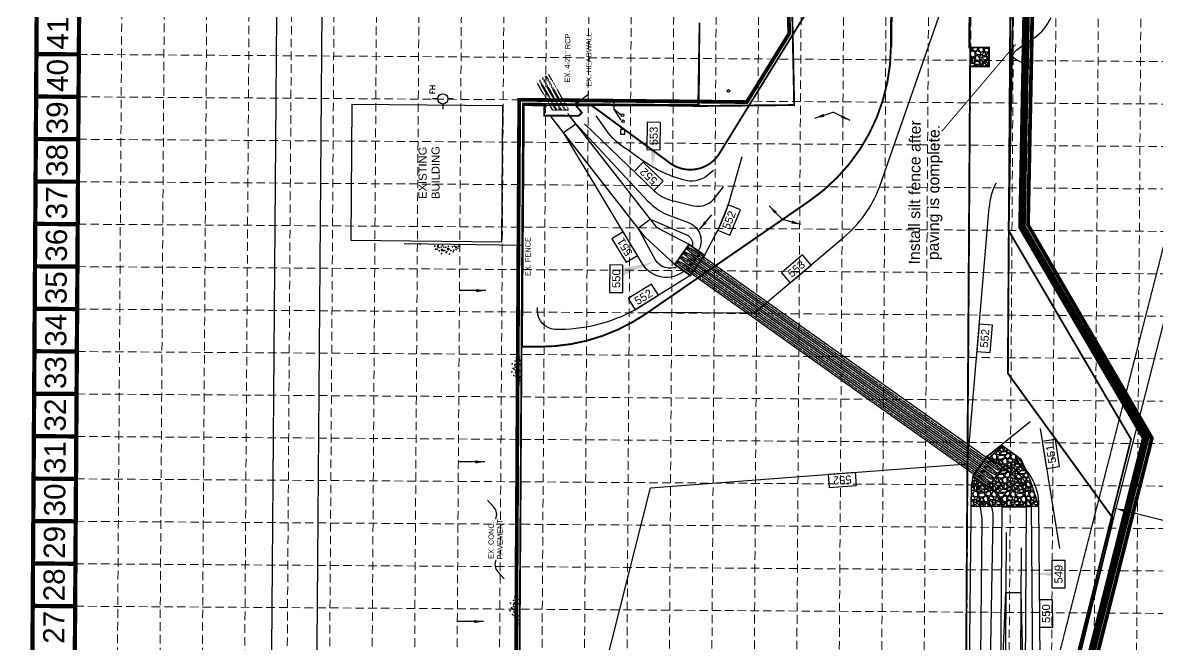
# Model space of a CAD drawing. Extents: x 4777 to 5688, y 3634 to 5082.
# Drawn here: x 4777 to 5378, y 4250 to 4580 of the extents above; entities that cross this region are included whole.
import ezdxf
from ezdxf.enums import TextEntityAlignment as Align

# ---------------------------------------------------------------- set-up
doc = ezdxf.new("R2010")
doc.units = 0
doc.header["$LTSCALE"] = 0.4
doc.header["$MEASUREMENT"] = 0
for name, pattern in [('CENTER', [2, 1.25, -0.25, 0.25, -0.25]), ('DASHED', [0.75, 0.5, -0.25]), ('HIDDEN', [0.375, 0.25, -0.125]), ('MEDDASH', [1, 0.75, -0.25])]:
    doc.linetypes.add(name, pattern=pattern)
doc.layers.get('0').update_dxf_attribs({"linetype": 'CONTINUOUS'})
doc.layers.get('DEFPOINTS').update_dxf_attribs({"linetype": 'CONTINUOUS'})
for name, color, linetype in [('BASE', 7, 'CONTINUOUS'), ('BLDGE', 6, 'CONTINUOUS'), ('BOLLARD', 2, 'CONTINUOUS'), ('BOUNDARY', 1, 'CONTINUOUS'), ('DATXT', 7, 'CONTINUOUS'), ('DITCH', 5, 'CONTINUOUS'), ('ECURB', 2, 'CONTINUOUS'), ('EFNC', 2, 'FENCE'), ('ESMT', 2, 'DASHED'), ('ESTRM', 7, 'HIDDEN'), ('FH', 7, 'CONTINUOUS'), ('FIRELANE', 2, 'MEDDASH'), ('FLOW', 7, 'CONTINUOUS'), ('FLUME', 7, 'CONTINUOUS'), ('GRID', 254, 'HIDDEN'), ('HDWL', 7, 'CONTINUOUS'), ('LIMITS OF DISTURBANCE', 1, 'HIDDEN'), ('PAVHX2', 8, 'CONTINUOUS'), ('PCONT', 3, 'CONTINUOUS'), ('PCURB', 6, 'CONTINUOUS'), ('PSTRM', 7, 'CONTINUOUS'), ('PSTRMCL', 5, 'CENTER'), ('RIPRAP', 2, 'CONTINUOUS'), ('SILT FENCE', 200, 'CONTINUOUS')]:
    doc.layers.add(name, color=color, linetype=linetype)
doc.styles.get("Standard").update_dxf_attribs({"font": 'ARIAL.TTF'})
doc.styles.add('TEXT100', font='simplex.shx', dxfattribs={"height": 3.52})
doc.styles.add('TEXT80', font='simplex.shx', dxfattribs={"height": 2.8})
doc.linetypes.add('FENCE', pattern='A,0.5,-0.2,["X",Standard,S=0.1,R=0,X=-0.1,Y=-0.05],-0.2', length=0.9)
doc.dimstyles.get("Standard").update_dxf_attribs({"dimtxt": 0.18, "dimasz": 0.18, "dimexe": 0.18, "dimexo": 0.0625, "dimgap": 0.09, "dimtad": 0, "dimtih": 1, "dimtoh": 1, "dimdec": 4, "dimzin": 0, "dimdsep": 46, "dimtxsty": 'Standard', "dimcen": 0.09, "dimadec": 0, "dimazin": 0, "dimtfac": 1, "dimtdec": 4, "dimtofl": 0, "dimtmove": 0, "dimatfit": 3, "dimfxl": 0, "dimtolj": 1, "dimtzin": 0, "dimarcsym": 0})

# ---------------------------------------------------------------- blocks, each defined once
blk = doc.blocks.new('FP')
at = {"linetype": 'Continuous'}
for p, q in [((-0.1094, 0), (-0.0547, 0)), ((0, 0.0547), (0, 0.1094)), ((0.0547, 0), (0.1094, 0))]:
    blk.add_line(p, q, dxfattribs=at)
blk.add_circle((0, 0), 0.0547, dxfattribs=at)

msp = doc.modelspace()

# ---------------------------------------------------------------- hatches: boundary and pattern name
at = {"layer": 'RIPRAP'}
h = msp.add_hatch(dxfattribs=at)
h.set_pattern_fill('AGGREGAT', color=1, scale=10, style=0)
h.set_pattern_definition([(89.619, (5309.696, 3748.167), (-9.93329, 10.06627), [1, -1.5, 0.5, -1.5, 0.5, -5]), (89.619, (5308.729, 3753.174), (-9.93329, 10.06627), [0.5, -9.5]), (89.619, (5308.21, 3750.177), (-9.93329, 10.06627), [0.5, -1, 0.5, -8]), (89.619, (5307.743, 3755.18), (-9.93329, 10.06627), [1, -9]), (89.619, (5307.249, 3756.184), (-9.93329, 10.06627), [0.5, -9.5]), (89.619, (5306.23, 3753.19), (-9.93329, 10.06627), [1, -9]), (89.619, (5305.696, 3748.194), (-9.93329, 10.06627), [0.5, -1, 0.5, -2.5, 1.5, -4]), (89.619, (5304.743, 3755.2), (-9.93329, 10.06627), [1, -9]), (89.619, (5304.203, 3749.204), (-9.93329, 10.06627), [1, -0.5, 0.5, -4, 0.5, -3.5]), (89.619, (5303.7, 3748.707), (-9.93329, 10.06627), [0.5, -9.5]), (89.619, (5303.223, 3752.21), (-9.93329, 10.06627), [0.5, -0.5, 0.5, -8.5]), (89.619, (5302.713, 3750.714), (-9.93329, 10.06627), [0.5, -9.5]), (89.619, (5302.256, 3757.217), (-9.93329, 10.06627), [0.5, -9.5]), (89.619, (5301.726, 3752.72), (-9.93329, 10.06627), [0.5, -4, 0.5, -5]), (89.619, (5301.226, 3752.724), (-9.93329, 10.06627), [1, -9]), (89.619, (5300.74, 3754.727), (-9.93329, 10.06627), [1, -9]), (89.619, (5300.2, 3748.73), (-9.93329, 10.06627), [0.5, -6, 1, -2.5]), (179.619, (5305.196, 3748.197), (-10.06627, -9.93329), [2, -2, 1, -5]), (179.619, (5305.2, 3748.697), (-10.06627, -9.93329), [0.5, -3.5, 1, -5]), (179.619, (5307.703, 3749.181), (-10.06627, -9.93329), [1.5, -8.5]), (179.619, (5307.706, 3749.681), (-10.06627, -9.93329), [1, -9]), (179.619, (5309.21, 3750.171), (-10.06627, -9.93329), [0.5, -6, 0.5, -0.5, 1, -1.5]), (179.619, (5309.216, 3751.171), (-10.06627, -9.93329), [0.5, -3.5, 0.5, -5.5]), (179.619, (5305.22, 3751.697), (-10.06627, -9.93329), [1, -1.5, 0.5, -0.5, 1, -5.5]), (179.619, (5307.223, 3752.184), (-10.06627, -9.93329), [1, -5.5, 0.5, -3]), (179.619, (5309.226, 3752.671), (-10.06627, -9.93329), [0.5, -0.5, 1, -8]), (179.619, (5302.733, 3753.714), (-10.06627, -9.93329), [0.5, -9.5]), (179.619, (5302.736, 3754.214), (-10.06627, -9.93329), [1, -1, 0.5, -0.5, 1, -6]), (179.619, (5307.239, 3754.684), (-10.06627, -9.93329), [0.5, -0.5, 0.5, -1, 0.5, -7]), (179.619, (5303.75, 3756.207), (-10.06627, -9.93329), [2, -8]), (179.619, (5304.753, 3756.7), (-10.06627, -9.93329), [2, -1.5, 1, -5.5]), (179.619, (5308.756, 3757.174), (-10.06627, -9.93329), [0.5, -1.5, 1, -7]), (179.619, (5307.759, 3757.68), (-10.06627, -9.93329), [1.5, -8.5]), (134.619, (5309.723, 3752.167), (-9.99978, 0.06649), [0.7071, -13.43504]), (134.619, (5309.2594, 3757.6704), (-9.99978, 0.06649), [0.7071, -12.020836, 0.7071, -0.7071]), (134.619, (5308.716, 3751.174), (-9.99978, 0.06649), [0.7071, -5.6568, 0.7071, -7.071136]), (134.619, (5308.733, 3753.674), (-9.99978, 0.06649), [0.7071, -11.313736, 0.7071, -1.4142]), (134.619, (5308.736, 3754.174), (-9.99978, 0.06649), [1.4142, -5.6568, 1.4142, -5.656936]), (134.619, (5307.7195, 3751.6806), (-9.99978, 0.06649), [0.707, -6.364, 0.707, -0.707, 0.707, -4.950136]), (134.619, (5307.253, 3756.684), (-9.99978, 0.06649), [0.7071, -0.7071, 0.7071, -12.020836]), (134.619, (5306.706, 3749.687), (-9.99978, 0.06649), [0.7071, -8.4852, 0.7071, -4.242736]), (134.619, (5305.7595, 3757.694), (-9.99978, 0.06649), [0.707, -0.707, 0.707, -2.8284, 0.707, -8.485736]), (134.619, (5304.2196, 3751.704), (-9.99978, 0.06649), [0.7071, -13.43504]), (134.619, (5303.703, 3749.207), (-9.99978, 0.06649), [1.41421, -12.72793]), (134.619, (5302.696, 3748.214), (-9.99978, 0.06649), [0.7071, -0.7071, 0.7071, -12.020836]), (134.619, (5301.233, 3753.724), (-9.99978, 0.06649), [0.7071, -13.43504]), (134.619, (5300.253, 3756.73), (-9.99978, 0.06649), [0.7071, -13.43504]), (224.619, (5308.726, 3752.674), (-9.99978, 0.06649), [0.7071, -13.43504]), (224.619, (5308.7295, 3753.174), (-9.99978, 0.06649), [0.7071, -13.43504]), (224.619, (5308.2095, 3750.177), (-9.99978, 0.06649), [0.7071, -2.8284, 1.4142, -9.192436]), (224.619, (5308.196, 3748.177), (-9.99978, 0.06649), [0.7071, -13.43504]), (224.619, (5306.7395, 3754.687), (-9.99978, 0.06649), [0.7071, -5.656854, 0.7071, -7.07108]), (224.619, (5306.743, 3755.187), (-9.99978, 0.06649), [0.707, -4.243, 0.707, -4.242, 0.707, -3.536136]), (224.619, (5306.203, 3749.1906), (-9.99978, 0.06649), [0.7071, -13.43504]), (224.619, (5305.756, 3757.194), (-9.99978, 0.06649), [1.414, -3.5355, 0.707, -0.707, 0.707, -7.071636]), (224.619, (5304.213, 3750.704), (-9.99978, 0.06649), [0.7071, -13.43504]), (224.619, (5304.2395, 3754.704), (-9.99978, 0.06649), [1.41421, -12.72793]), (224.619, (5304.243, 3755.204), (-9.99978, 0.06649), [0.7071, -13.43504]), (224.619, (5303.223, 3752.2105), (-9.99978, 0.06649), [0.7071, -13.43504]), (224.619, (5301.703, 3749.2205), (-9.99978, 0.06649), [0.7071, -13.43504]), (224.619, (5301.756, 3757.22), (-9.99978, 0.06649), [0.7071, -13.43504]), (116.1841, (5309.703, 3749.1673), (0.066492, 9.99978), [1.118, -21.24268]), (116.1841, (5308.696, 3748.174), (0.066492, 9.99978), [1.118, -21.24268]), (116.1841, (5308.1962, 3748.1773), (0.066492, 9.99978), [1.118, -21.24268]), (116.1841, (5308.213, 3750.6773), (0.066492, 9.99978), [1.118, -21.24268]), (116.1841, (5306.2096, 3750.1906), (0.066492, 9.99978), [1.118, -21.24268]), (116.1841, (5305.7096, 3750.194), (0.066492, 9.99978), [1.118, -21.24268]), (116.1841, (5303.723, 3752.207), (0.066492, 9.99978), [1.118, -21.24268]), (116.1841, (5303.2263, 3752.7105), (0.066492, 9.99978), [1.118, -21.24268]), (116.1841, (5302.1997, 3748.717), (0.066492, 9.99978), [1.118, -21.24268]), (116.1841, (5302.2196, 3751.717), (0.066492, 9.99978), [1.118, -21.24268]), (153.054, (5309.7527, 3756.667), (-9.99978, 0.066492), [1.118, -21.24268]), (153.054, (5308.236, 3754.177), (-9.99978, 0.066492), [1.118, -21.24268]), (153.054, (5307.226, 3752.684), (-9.99978, 0.066492), [1.118, -21.24268]), (153.054, (5305.736, 3754.194), (-9.99978, 0.066492), [1.118, -21.24268]), (153.054, (5305.7395, 3754.694), (-9.99978, 0.066492), [1.118, -21.24268]), (153.054, (5304.2163, 3751.204), (-9.99978, 0.066492), [1.118, -21.24268]), (153.054, (5303.7096, 3750.207), (-9.99978, 0.066492), [1.118, -21.24268]), (153.054, (5301.7363, 3754.2204), (-9.99978, 0.066492), [1.118, -21.24268]), (153.054, (5300.7097, 3750.227), (-9.99978, 0.066492), [1.118, -21.24268]), (206.1841, (5303.6997, 3748.707), (-9.99978, 0.066492), [1.118, -21.24268]), (206.1841, (5303.7396, 3754.707), (-9.99978, 0.066492), [1.118, -21.24268]), (206.1841, (5303.1963, 3748.2106), (-9.99978, 0.066492), [1.118, -21.24268]), (206.1841, (5301.7496, 3756.2204), (-9.99978, 0.066492), [1.118, -21.24268]), (206.1841, (5301.2064, 3749.724), (-9.99978, 0.066492), [1.118, -21.24268]), (206.1841, (5300.7197, 3751.727), (-9.99978, 0.066492), [1.118, -21.24268]), (243.054, (5309.723, 3752.1672), (-0.066492, -9.99978), [1.118, -21.24268]), (243.054, (5308.7095, 3750.174), (-0.066492, -9.99978), [1.118, -21.24268]), (243.054, (5308.256, 3757.177), (-0.066492, -9.99978), [1.118, -21.24268]), (243.054, (5307.2494, 3756.184), (-0.066492, -9.99978), [1.118, -21.24268]), (243.054, (5306.223, 3752.1905), (-0.066492, -9.99978), [1.118, -21.24268]), (243.054, (5305.7063, 3749.694), (-0.066492, -9.99978), [1.118, -21.24268]), (243.054, (5305.726, 3752.694), (-0.066492, -9.99978), [1.118, -21.24268]), (243.054, (5304.7163, 3751.2005), (-0.066492, -9.99978), [1.118, -21.24268]), (243.054, (5302.2163, 3751.217), (-0.066492, -9.99978), [1.118, -21.24268]), (243.054, (5300.1964, 3748.2305), (-0.066492, -9.99978), [1.118, -21.24268]), (243.054, (5300.2363, 3754.2304), (-0.066492, -9.99978), [1.118, -21.24268]), (243.054, (5300.243, 3755.2303), (-0.066492, -9.99978), [1.118, -21.24268])])
h.paths.add_polyline_path([(5288.5, 4556.77), (5288.56, 4566.77), (5278.56, 4566.84), (5278.5, 4556.84)])
h = msp.add_hatch(dxfattribs=at)
h.set_pattern_fill('AGGREGAT', color=1, scale=10, style=0)
h.set_pattern_definition([(89.619, (5320.152, 4042.308), (-9.9333, 10.06627), [1, -1.5, 0.5, -1.5, 0.5, -5]), (89.619, (5319.186, 4047.315), (-9.9333, 10.06627), [0.5, -9.5]), (89.619, (5318.666, 4044.318), (-9.9333, 10.06627), [0.5, -1, 0.5, -8]), (89.619, (5318.199, 4049.321), (-9.9333, 10.06627), [1, -9]), (89.619, (5317.705, 4050.325), (-9.9333, 10.06627), [0.5, -9.5]), (89.619, (5316.686, 4047.331), (-9.9333, 10.06627), [1, -9]), (89.619, (5316.152, 4042.335), (-9.9333, 10.06627), [0.5, -1, 0.5, -2.5, 1.5, -4]), (89.619, (5315.199, 4049.341), (-9.9333, 10.06627), [1, -9]), (89.619, (5314.659, 4043.345), (-9.9333, 10.06627), [1, -0.5, 0.5, -4, 0.5, -3.5]), (89.619, (5314.156, 4042.848), (-9.9333, 10.06627), [0.5, -9.5]), (89.619, (5313.679, 4046.351), (-9.9333, 10.06627), [0.5, -0.5, 0.5, -8.5]), (89.619, (5313.169, 4044.855), (-9.9333, 10.06627), [0.5, -9.5]), (89.619, (5312.712, 4051.358), (-9.9333, 10.06627), [0.5, -9.5]), (89.619, (5312.182, 4046.861), (-9.9333, 10.06627), [0.5, -4, 0.5, -5]), (89.619, (5311.682, 4046.864), (-9.9333, 10.06627), [1, -9]), (89.619, (5311.196, 4048.868), (-9.9333, 10.06627), [1, -9]), (89.619, (5310.656, 4042.871), (-9.9333, 10.06627), [0.5, -6, 1, -2.5]), (179.619, (5315.652, 4042.338), (-10.06627, -9.9333), [2, -2, 1, -5]), (179.619, (5315.656, 4042.838), (-10.06627, -9.9333), [0.5, -3.5, 1, -5]), (179.619, (5318.159, 4043.321), (-10.06627, -9.9333), [1.5, -8.5]), (179.619, (5318.162, 4043.821), (-10.06627, -9.9333), [1, -9]), (179.619, (5319.666, 4044.311), (-10.06627, -9.9333), [0.5, -6, 0.5, -0.5, 1, -1.5]), (179.619, (5319.672, 4045.311), (-10.06627, -9.9333), [0.5, -3.5, 0.5, -5.5]), (179.619, (5315.676, 4045.838), (-10.06627, -9.9333), [1, -1.5, 0.5, -0.5, 1, -5.5]), (179.619, (5317.679, 4046.325), (-10.06627, -9.9333), [1, -5.5, 0.5, -3]), (179.619, (5319.682, 4046.811), (-10.06627, -9.9333), [0.5, -0.5, 1, -8]), (179.619, (5313.189, 4047.854), (-10.06627, -9.9333), [0.5, -9.5]), (179.619, (5313.192, 4048.354), (-10.06627, -9.9333), [1, -1, 0.5, -0.5, 1, -6]), (179.619, (5317.696, 4048.825), (-10.06627, -9.9333), [0.5, -0.5, 0.5, -1, 0.5, -7]), (179.619, (5314.206, 4050.348), (-10.06627, -9.9333), [2, -8]), (179.619, (5315.209, 4050.841), (-10.06627, -9.9333), [2, -1.5, 1, -5.5]), (179.619, (5319.212, 4051.315), (-10.06627, -9.9333), [0.5, -1.5, 1, -7]), (179.619, (5318.215, 4051.821), (-10.06627, -9.9333), [1.5, -8.5]), (134.619, (5320.179, 4046.308), (-9.99978, 0.0665), [0.7071, -13.43504]), (134.619, (5319.7154, 4051.811), (-9.99978, 0.0665), [0.7071, -12.02084, 0.7071, -0.7071]), (134.619, (5319.172, 4045.315), (-9.99978, 0.0665), [0.7071, -5.6568, 0.7071, -7.07114]), (134.619, (5319.189, 4047.8146), (-9.99978, 0.0665), [0.7071, -11.31374, 0.7071, -1.4142]), (134.619, (5319.192, 4048.3146), (-9.99978, 0.0665), [1.4142, -5.6568, 1.4142, -5.65694]), (134.619, (5318.1756, 4045.821), (-9.99978, 0.0665), [0.707, -6.364, 0.707, -0.707, 0.707, -4.95014]), (134.619, (5317.709, 4050.8245), (-9.99978, 0.0665), [0.7071, -0.7071, 0.7071, -12.02084]), (134.619, (5317.162, 4043.828), (-9.99978, 0.0665), [0.7071, -8.4852, 0.7071, -4.24274]), (134.619, (5316.2155, 4051.8345), (-9.99978, 0.0665), [0.707, -0.707, 0.707, -2.8284, 0.707, -8.48574]), (134.619, (5314.6756, 4045.8446), (-9.99978, 0.0665), [0.7071, -13.43504]), (134.619, (5314.159, 4043.348), (-9.99978, 0.0665), [1.4142, -12.72793]), (134.619, (5313.1524, 4042.3546), (-9.99978, 0.0665), [0.7071, -0.7071, 0.7071, -12.02084]), (134.619, (5311.689, 4047.8645), (-9.99978, 0.0665), [0.7071, -13.43504]), (134.619, (5310.709, 4050.871), (-9.99978, 0.0665), [0.7071, -13.43504]), (224.619, (5319.182, 4046.8146), (-9.99978, 0.0665), [0.7071, -13.43504]), (224.619, (5319.1855, 4047.3146), (-9.99978, 0.0665), [0.7071, -13.43504]), (224.619, (5318.6656, 4044.318), (-9.99978, 0.0665), [0.7071, -2.8284, 1.4142, -9.19244]), (224.619, (5318.652, 4042.318), (-9.99978, 0.0665), [0.7071, -13.43504]), (224.619, (5317.1955, 4048.828), (-9.99978, 0.0665), [0.7071, -5.65685, 0.7071, -7.07108]), (224.619, (5317.199, 4049.328), (-9.99978, 0.0665), [0.707, -4.243, 0.707, -4.242, 0.707, -3.53614]), (224.619, (5316.659, 4043.331), (-9.99978, 0.0665), [0.7071, -13.43504]), (224.619, (5316.212, 4051.3345), (-9.99978, 0.0665), [1.414, -3.5355, 0.707, -0.707, 0.707, -7.07164]), (224.619, (5314.669, 4044.8446), (-9.99978, 0.0665), [0.7071, -13.43504]), (224.619, (5314.6956, 4048.8445), (-9.99978, 0.0665), [1.4142, -12.72793]), (224.619, (5314.699, 4049.3445), (-9.99978, 0.0665), [0.7071, -13.43504]), (224.619, (5313.679, 4046.351), (-9.99978, 0.0665), [0.7071, -13.43504]), (224.619, (5312.159, 4043.361), (-9.99978, 0.0665), [0.7071, -13.43504]), (224.619, (5312.212, 4051.361), (-9.99978, 0.0665), [0.7071, -13.43504]), (116.184, (5320.159, 4043.308), (0.06649, 9.99978), [1.118, -21.24268]), (116.184, (5319.1523, 4042.3147), (0.06649, 9.99978), [1.118, -21.24268]), (116.184, (5318.6523, 4042.318), (0.06649, 9.99978), [1.118, -21.24268]), (116.184, (5318.669, 4044.818), (0.06649, 9.99978), [1.118, -21.24268]), (116.184, (5316.6656, 4044.3313), (0.06649, 9.99978), [1.118, -21.24268]), (116.184, (5316.1656, 4044.3346), (0.06649, 9.99978), [1.118, -21.24268]), (116.184, (5314.179, 4046.348), (0.06649, 9.99978), [1.118, -21.24268]), (116.184, (5313.6823, 4046.851), (0.06649, 9.99978), [1.118, -21.24268]), (116.184, (5312.6557, 4042.858), (0.06649, 9.99978), [1.118, -21.24268]), (116.184, (5312.6757, 4045.858), (0.06649, 9.99978), [1.118, -21.24268]), (153.054, (5320.2088, 4050.808), (-9.99978, 0.06649), [1.118, -21.24268]), (153.054, (5318.692, 4048.318), (-9.99978, 0.06649), [1.118, -21.24268]), (153.054, (5317.682, 4046.8246), (-9.99978, 0.06649), [1.118, -21.24268]), (153.054, (5316.192, 4048.3345), (-9.99978, 0.06649), [1.118, -21.24268]), (153.054, (5316.1955, 4048.8345), (-9.99978, 0.06649), [1.118, -21.24268]), (153.054, (5314.6723, 4045.3446), (-9.99978, 0.06649), [1.118, -21.24268]), (153.054, (5314.1657, 4044.348), (-9.99978, 0.06649), [1.118, -21.24268]), (153.054, (5312.1923, 4048.361), (-9.99978, 0.06649), [1.118, -21.24268]), (153.054, (5311.1657, 4044.368), (-9.99978, 0.06649), [1.118, -21.24268]), (206.184, (5314.1557, 4042.848), (-9.99978, 0.06649), [1.118, -21.24268]), (206.184, (5314.1956, 4048.848), (-9.99978, 0.06649), [1.118, -21.24268]), (206.184, (5313.6524, 4042.3513), (-9.99978, 0.06649), [1.118, -21.24268]), (206.184, (5312.2056, 4050.361), (-9.99978, 0.06649), [1.118, -21.24268]), (206.184, (5311.6624, 4043.8646), (-9.99978, 0.06649), [1.118, -21.24268]), (206.184, (5311.1757, 4045.868), (-9.99978, 0.06649), [1.118, -21.24268]), (243.054, (5320.179, 4046.308), (-0.06649, -9.99978), [1.118, -21.24268]), (243.054, (5319.1656, 4044.3147), (-0.06649, -9.99978), [1.118, -21.24268]), (243.054, (5318.712, 4051.318), (-0.06649, -9.99978), [1.118, -21.24268]), (243.054, (5317.7055, 4050.3245), (-0.06649, -9.99978), [1.118, -21.24268]), (243.054, (5316.679, 4046.3313), (-0.06649, -9.99978), [1.118, -21.24268]), (243.054, (5316.1623, 4043.8346), (-0.06649, -9.99978), [1.118, -21.24268]), (243.054, (5316.1822, 4046.8346), (-0.06649, -9.99978), [1.118, -21.24268]), (243.054, (5315.1723, 4045.3413), (-0.06649, -9.99978), [1.118, -21.24268]), (243.054, (5312.6724, 4045.358), (-0.06649, -9.99978), [1.118, -21.24268]), (243.054, (5310.6524, 4042.3712), (-0.06649, -9.99978), [1.118, -21.24268]), (243.054, (5310.6923, 4048.371), (-0.06649, -9.99978), [1.118, -21.24268]), (243.054, (5310.699, 4049.371), (-0.06649, -9.99978), [1.118, -21.24268])])
edge = h.paths.add_edge_path()
edge.add_line((5279.16, 4323.57), (5279.28, 4334.16))
edge.add_line((5279.28, 4334.16), (5280.05, 4339.63))
edge.add_line((5280.05, 4339.63), (5288.21, 4333.84))
edge.add_line((5288.21, 4333.84), (5295.73, 4344.43))
edge.add_line((5295.73, 4344.43), (5287.58, 4350.22))
edge.add_line((5287.58, 4350.22), (5295.06, 4356.26))
edge.add_line((5295.06, 4356.26), (5305.4, 4348.79))
edge.add_arc((5163.73, 4281.81), 156.7, 15.36821, 25.30507, ccw=False)
edge.add_line((5314.83, 4323.33), (5279.16, 4323.57))

# ---------------------------------------------------------------- linework, layer by layer
at = {"color": 0, "linetype": 'ByBlock'}
msp.add_line((5355.37, 4321.16), (5355.75, 4322.65), dxfattribs=at)
msp.add_solid([(5360.35, 4320.43), (5360.76, 4322.04), (5355.71, 4322.47)], dxfattribs=at)
at = {"layer": 'BASE', "const_width": 2.25}
for points in [[(5677.65, 3634.86), (5687.23, 5074.82), (4787.25, 5080.81), (4777.67, 3640.84)], [(5655.31, 3657.46), (5664.62, 5052.54), (4809.59, 5058.19), (4800.29, 3663.42)]]:
    msp.add_lwpolyline(points, close=True, dxfattribs=at)
for points in [[(4806.31, 4563.17), (4783.81, 4563.32)], [(4806.16, 4540.67), (4783.66, 4540.82)], [(4806.01, 4518.17), (4783.51, 4518.32)], [(4805.86, 4495.67), (4783.36, 4495.82)], [(4805.71, 4473.17), (4783.21, 4473.32)], [(4805.56, 4450.67), (4783.06, 4450.82)], [(4805.41, 4428.17), (4782.91, 4428.32)], [(4805.26, 4405.67), (4782.76, 4405.82)], [(4805.11, 4383.17), (4782.61, 4383.32)], [(4804.96, 4360.67), (4782.46, 4360.82)], [(4804.81, 4338.18), (4782.31, 4338.32)], [(4804.66, 4315.68), (4782.16, 4315.83)], [(4804.51, 4293.18), (4782.01, 4293.33)], [(4804.36, 4270.68), (4781.86, 4270.83)]]:
    msp.add_lwpolyline(points, dxfattribs=at)
at = {"layer": 'BLDGE', "color": 252}
for p, q in [((4950.99, 4536.62), (4950.34, 4464.62)), ((5030.99, 4535.89), (4950.99, 4536.62)), ((5030.33, 4463.89), (5030.99, 4535.89)), ((4950.34, 4464.62), (5030.33, 4463.89))]:
    msp.add_line(p, q, dxfattribs=at)
at = {"layer": 'BLDGE', "color": 252, "linetype": 'Continuous', "elevation": 558.44}
msp.add_lwpolyline([(5095.57, 4523.28), (5093.31, 4523.35), (5093.23, 4520.92), (5095.49, 4520.85)], close=True, dxfattribs=at)
at = {"layer": 'BOLLARD', "color": 7}
msp.add_line((5089.99, 4534.09, 558.44), (5093.36, 4531.46), dxfattribs=at)
at = {"layer": 'BOLLARD', "color": 7, "elevation": 558.44}
msp.add_lwpolyline([(5093.6, 4528.22), (5089.99, 4534.09), (5090.01, 4537.87)], dxfattribs=at)
at = {"layer": 'BOLLARD', "color": 7}
for centre in [(5150.5, 4543.77, 558.44), (5094.37, 4530.91, 553.43), (5094.61, 4527.71, 553.36)]:
    msp.add_circle(centre, 0.703, dxfattribs=at)
at = {"layer": 'BOUNDARY', "color": 7}
msp.add_line((5445.5, 4673.63), (5262.28, 3957.08), dxfattribs=at)
at = {"layer": 'DATXT', "const_width": 1}
msp.add_lwpolyline([(5037.94, 3953.91), (5041.67, 4537.12), (5134.9, 4535.82), (5185.31, 4536.31), (5179.72, 4801.5), (5163.48, 4827.99), (5165.01, 4910.24), (5140.5, 4929.53), (4950.63, 4931.26), (4923.64, 4997.44), (5225, 5000.98, -0.379231), (5307.21, 4902.45), (5298.91, 4469.81), (5363.78, 4359.15), (5311.45, 4149.38), (5314.98, 4011.52), (5248.41, 3755.73), (5210, 3771.53), (5260.53, 3953.07)], format="xyb", close=True, dxfattribs=at)
at = {"layer": 'DEFPOINTS', "color": 0, "linetype": 'ByBlock'}
for p in [(5355.71, 4322.47), (5355.36, 4321.1)]:
    msp.add_point(p, dxfattribs=at)
at = {"layer": 'DITCH'}
for p, q in [((5106.38, 4466.24), (5057.08, 4529.43)), ((5112.68, 4471.16), (5065.33, 4531.86))]:
    msp.add_line(p, q, dxfattribs=at)
for points in [[(5252.44, 3983.16), (5296.84, 4156.81), (5297.85, 4309.71)], [(5260.19, 3981.18), (5304.83, 4155.78), (5305.8, 4301.54)]]:
    msp.add_lwpolyline(points, dxfattribs=at)
at = {"layer": 'ECURB', "color": 7}
for p, q in [((5134.9, 4535.82, 558.44), (5135.39, 4579.87, 558.44)), ((5038.6, 4091.76, 558.44), (5042.09, 4536.31, 558.44)), ((5042.09, 4536.31, 558.44), (5134.9, 4535.82, 558.44)), ((5052.83, 4530.7), (5052.87, 4536.07)), ((5072.83, 4532.25), (5069.97, 4535.76)), ((5071.01, 4530.58), (5052.83, 4530.7)), ((5071.01, 4530.58), (5072.83, 4532.25)), ((4996.86, 4461.81, 558.44), (4996.1, 4461.7, 558.44)), ((4996.1, 4461.7, 558.44), (4996.59, 4460.84, 558.44)), ((4996.59, 4460.84, 558.44), (4996.86, 4461.81, 558.44)), ((5006.04, 4461.53, 558.44), (5005.78, 4460.69, 558.44)), ((5005.78, 4460.69, 558.44), (5006.53, 4461.05, 558.44)), ((5006.53, 4461.05, 558.44), (5006.04, 4461.53, 558.44)), ((4998.29, 4459.85, 558.44), (4999.01, 4459.93, 558.44)), ((4998.87, 4459.09, 558.44), (4998.29, 4459.85, 558.44)), ((4999.01, 4459.93, 558.44), (4998.87, 4459.09, 558.44)), ((5001.62, 4460.51, 558.44), (5002.58, 4460.24, 558.44)), ((5001.97, 4459.16, 558.44), (5001.62, 4460.51, 558.44)), ((5002.58, 4460.24, 558.44), (5001.97, 4459.16, 558.44)), ((5039.97, 4401.56, 558.44), (5039.12, 4401.07, 558.44)), ((5039.12, 4401.07, 558.44), (5040.09, 4400.81, 558.44)), ((5040.09, 4400.81, 558.44), (5039.97, 4401.56, 558.44)), ((5037.38, 4398.77, 558.44), (5038.14, 4399.36, 558.44)), ((5038.23, 4398.64, 558.44), (5037.38, 4398.77, 558.44)), ((5037.49, 4395.67, 558.44), (5038.83, 4396.04, 558.44)), ((5038.58, 4395.07, 558.44), (5037.49, 4395.67, 558.44)), ((5038.14, 4399.36, 558.44), (5038.23, 4398.64, 558.44)), ((5038.83, 4396.04, 558.44), (5038.58, 4395.07, 558.44)), ((5039.06, 4391.88, 558.44), (5039.43, 4391.13, 558.44)), ((5039.9, 4391.63, 558.44), (5039.06, 4391.88, 558.44)), ((5039.43, 4391.13, 558.44), (5039.9, 4391.63, 558.44)), ((5022.87, 4326.93), (5026.2, 4323.2)), ((5031.57, 4285.2), (5028.24, 4288.93)), ((5039.12, 4274.78, 558.44), (5038.28, 4274.28, 558.44)), ((5038.28, 4274.28, 558.44), (5039.24, 4274.02, 558.44)), ((5039.24, 4274.02, 558.44), (5039.12, 4274.78, 558.44)), ((5036.54, 4271.98, 558.44), (5037.3, 4272.57, 558.44)), ((5037.38, 4271.85, 558.44), (5036.54, 4271.98, 558.44)), ((5036.65, 4268.89, 558.44), (5037.99, 4269.25, 558.44)), ((5037.74, 4268.28, 558.44), (5036.65, 4268.89, 558.44)), ((5037.3, 4272.57, 558.44), (5037.38, 4271.85, 558.44)), ((5037.99, 4269.25, 558.44), (5037.74, 4268.28, 558.44)), ((5038.21, 4265.09, 558.44), (5038.58, 4264.34, 558.44)), ((5039.06, 4264.84, 558.44), (5038.21, 4265.09, 558.44)), ((5038.58, 4264.34, 558.44), (5039.06, 4264.84, 558.44))]:
    msp.add_line(p, q, dxfattribs=at)
at = {"layer": 'ECURB', "color": 7, "linetype": 'ByBlock'}
msp.add_line((5452.33, 4297.77), (5360.55, 4321.23), dxfattribs=at)
at = {"layer": 'ECURB', "color": 5}
msp.add_lwpolyline([(5071.52, 4538.52), (5076.41, 4542.1), (5076.41, 4543.88)], dxfattribs=at)
at = {"layer": 'ECURB', "color": 7}
for centre, start, end in [((5021.83, 4319.3), 335.15924, 41.76776), ((5032.61, 4292.84), 155.15924, 221.76776)]:
    msp.add_arc(centre, 5.86, start, end, dxfattribs=at)
for p in [(4994.88, 4461.5, 558.44), (4996.96, 4460.84, 558.44), (4998.19, 4460.94, 558.44), (4998.92, 4461.9, 558.44), (4999.66, 4461.04, 558.44), (5000.75, 4460.9, 558.44), (5002.22, 4461.38, 558.44), (5004.31, 4461.09, 558.44), (5005.32, 4461.54, 558.44), (5007.38, 4461.51, 558.44), (4995.23, 4459.9, 558.44), (4996.08, 4459.98, 558.44), (4997.15, 4459.12, 558.44), (4998.5, 4457.62, 558.44), (4999.25, 4459.08, 558.44), (5000.25, 4459.19, 558.44), (5000.95, 4458.08, 558.44), (5001.33, 4458.55, 558.44), (5002.66, 4457.3, 558.44), (5003.31, 4459.26, 558.44), (5004.65, 4458.49, 558.44), (5005.04, 4459.48, 558.44), (5006.13, 4459.72, 558.44), (5007.12, 4460.42, 558.44), (5037.4, 4400.49, 558.44), (5038.16, 4402.42, 558.44), (5038.25, 4401.57, 558.44), (5039.12, 4400.69, 558.44), (5039.75, 4402.78, 558.44), (5035.64, 4394.97, 558.44), (5035.92, 4399.12, 558.44), (5036.4, 4396.68, 558.44), (5036.87, 4396.3, 558.44), (5037.38, 4398.39, 558.44), (5037.5, 4397.39, 558.44), (5039.22, 4396.91, 558.44), (5039.23, 4399.47, 558.44), (5039.35, 4398, 558.44), (5039.71, 4395.44, 558.44), (5040.2, 4398.75, 558.44), (5036.85, 4392.99, 558.44), (5037.6, 4394.33, 558.44), (5037.84, 4392.61, 558.44), (5038.09, 4391.51, 558.44), (5038.8, 4390.54, 558.44), (5039.44, 4393.35, 558.44), (5039.89, 4390.28, 558.44), (5039.9, 4392.34, 558.44), (5037.32, 4275.63, 558.44), (5037.4, 4274.79, 558.44), (5038.91, 4276, 558.44), (5035.07, 4272.33, 558.44), (5035.56, 4269.89, 558.44), (5036.02, 4269.51, 558.44), (5036.54, 4271.61, 558.44), (5036.55, 4273.7, 558.44), (5036.66, 4270.6, 558.44), (5038.27, 4273.91, 558.44), (5038.37, 4270.12, 558.44), (5038.39, 4272.69, 558.44), (5038.5, 4271.22, 558.44), (5038.86, 4268.65, 558.44), (5039.35, 4271.96, 558.44), (5034.8, 4268.18, 558.44), (5036, 4266.2, 558.44), (5036.76, 4267.54, 558.44), (5037, 4265.82, 558.44), (5037.24, 4264.73, 558.44), (5037.96, 4263.75, 558.44), (5038.6, 4266.56, 558.44), (5039.05, 4263.49, 558.44), (5039.06, 4265.56, 558.44)]:
    msp.add_point(p, dxfattribs=at)
msp.add_solid([(5072.02, 4537.85), (5067.49, 4535.56), (5071.03, 4539.19)], dxfattribs=at)
at = {"layer": 'EFNC', "color": 252}
for p, q in [((5134.9, 4579.73), (5134.27, 4536.36)), ((5041.08, 4408.25, 558.44), (5042.09, 4536.31, 558.44)), ((5134.27, 4536.36), (5041.67, 4537.12)), ((4978.61, 4462.92), (5041.5, 4462.03))]:
    msp.add_line(p, q, dxfattribs=at)
at = {"layer": 'ESMT', "color": 252}
msp.add_line((5445.77, 4715.08), (5252.59, 3959.55), dxfattribs=at)
at = {"layer": 'ESTRM', "color": 5}
for p, q in [((5061.94, 4533.62, 558.44), (5052.2, 4550.75, 558.44)), ((5063.67, 4533.6, 558.44), (5053.5, 4551.49, 558.44)), ((5064.25, 4533.6, 558.44), (5053.94, 4551.74, 558.44)), ((5065.98, 4533.59, 558.44), (5055.24, 4552.48, 558.44)), ((5057.32, 4533.65, 558.44), (5048.72, 4548.77, 558.44)), ((5059.05, 4533.64, 558.44), (5050.03, 4549.51, 558.44)), ((5059.63, 4533.63, 558.44), (5050.46, 4549.76, 558.44)), ((5061.36, 4533.62, 558.44), (5051.76, 4550.5, 558.44)), ((5065.98, 4533.59), (5057.32, 4533.65))]:
    msp.add_line(p, q, dxfattribs=at)
at = {"layer": 'FIRELANE', "color": 7}
for p, q in [((4907.89, 4164.13), (4912.63, 4767.32)), ((4931.46, 4109.98), (4936.63, 4767.3))]:
    msp.add_line(p, q, dxfattribs=at)
at = {"layer": 'FLUME'}
for p, q in [((5106.38, 4466.24), (5056.11, 4530.68)), ((5112.68, 4471.16), (5066.31, 4530.61)), ((5129.6, 4462.42), (5112.68, 4471.16)), ((5122.07, 4451.82), (5106.38, 4466.24)), ((5294, 4106.61), (5295.45, 4323.46)), ((5307, 4106.52), (5308.45, 4323.38))]:
    msp.add_line(p, q, dxfattribs=at)
at = {"layer": 'GRID', "color": 252, "linetype": 'HIDDEN', "lineweight": 0, "ltscale": 45}
for p, q in [((4822.9, 3663.87), (4832.18, 5058.84)), ((4845.4, 3663.72), (4854.68, 5058.69)), ((4867.9, 3663.57), (4877.18, 5058.54)), ((4890.32, 3662.59), (4899.6, 5057.56)), ((4912.82, 3662.44), (4922.1, 5057.41)), ((4935.32, 3662.29), (4944.6, 5057.26)), ((4957.82, 3662.14), (4967.09, 5057.11)), ((4980.32, 3661.99), (4989.59, 5056.96)), ((5002.82, 3661.84), (5012.09, 5056.81)), ((5025.32, 3661.69), (5034.59, 5056.66)), ((5047.82, 3661.54), (5057.09, 5056.51)), ((5070.32, 3661.39), (5079.59, 5056.36)), ((5092.82, 3661.25), (5102.09, 5056.21)), ((5115.32, 3661.1), (5124.59, 5056.06)), ((5137.82, 3660.95), (5147.09, 5055.92)), ((5160.31, 3660.8), (5169.59, 5055.77)), ((5182.81, 3660.65), (5192.09, 5055.62)), ((5205.31, 3660.5), (5214.59, 5055.47)), ((5227.81, 3660.35), (5237.09, 5055.32)), ((5250.31, 3660.2), (5259.59, 5055.17)), ((5272.81, 3660.05), (5282.09, 5055.02)), ((5295.31, 3659.9), (5304.59, 5054.87)), ((5317.81, 3659.75), (5327.09, 5054.72)), ((5340.31, 3659.6), (5349.59, 5054.57)), ((5362.81, 3659.45), (5372.09, 5054.42)), ((4806.31, 4563.17), (5593.89, 4557.93)), ((4806.16, 4540.67), (5593.74, 4535.43)), ((4806.01, 4518.17), (5593.59, 4512.93)), ((4805.86, 4495.67), (5593.44, 4490.43)), ((4805.71, 4473.17), (5593.29, 4467.94)), ((4805.56, 4450.67), (5593.14, 4445.44)), ((4805.41, 4428.17), (5592.99, 4422.94)), ((4805.26, 4405.67), (5592.84, 4400.44)), ((4805.11, 4383.17), (5592.69, 4377.94)), ((4804.96, 4360.67), (5592.54, 4355.44)), ((4804.81, 4338.18), (5592.39, 4332.94)), ((4804.66, 4315.68), (5592.24, 4310.44)), ((4804.51, 4293.18), (5592.09, 4287.94)), ((4804.36, 4270.68), (5591.94, 4265.44))]:
    msp.add_line(p, q, dxfattribs=at)
at = {"layer": 'HDWL'}
for p, q in [((5122.07, 4451.82), (5129.6, 4462.42)), ((5137.75, 4456.63), (5129.6, 4462.42)), ((5130.23, 4446.03), (5137.75, 4456.63)), ((5130.23, 4446.03), (5122.07, 4451.82)), ((5287.58, 4350.22), (5280.05, 4339.63)), ((5295.73, 4344.43), (5287.58, 4350.22)), ((5295.73, 4344.43), (5288.21, 4333.84)), ((5280.05, 4339.63), (5288.21, 4333.84))]:
    msp.add_line(p, q, dxfattribs=at)
for centre, major_axis in [((5131.7, 4458.47), (-3.26, 2.32)), ((5128.23, 4453.58), (-3.26, 2.32)), ((5129.97, 4456.02), (-3.26, 2.32)), ((5126.49, 4451.13), (-3.26, 2.32)), ((5291.31, 4345.12), (3.26, -2.32)), ((5286.1, 4337.78), (3.26, -2.32)), ((5287.84, 4340.23), (3.26, -2.32)), ((5289.58, 4342.67), (3.26, -2.32))]:
    msp.add_ellipse(centre, major_axis=major_axis, ratio=0.25, dxfattribs=at)
at = {"layer": 'LIMITS OF DISTURBANCE', "ltscale": 100, "const_width": 2}
msp.add_lwpolyline([(5317.9, 4905.17), (5309.2, 4472.74), (5374.85, 4359.77), (5317.42, 4132.25), (5316.74, 4010.17), (5268.64, 3814.82), (5261.34, 3798.22), (5249.68, 3753.4), (5210.98, 3766.01), (5207.59, 3770.74), (5258.09, 3951.26), (5036.32, 3952.26), (5036.47, 3990.46), (4957.43, 4058.15), (4956.42, 4092.4), (5031.06, 4091.83), (5037.12, 4091.73), (5039.61, 4539.11), (5160.2, 4537.89), (5182.67, 4574.22), (5181.83, 4607.02)], dxfattribs=at)
at = {"layer": 'PAVHX2', "color": 7, "const_width": 1, "elevation": 558.44}
for points in [[(5315.92, 4160.36), (5354.34, 4317.12), (5298.52, 4394.1), (5301.99, 4915.13, 0.414214)], [(5238.5, 4858.32), (5236.56, 4567.12, -0.244698), (5193.38, 4485.49), (5107.06, 4425.9, -0.153915), (5049.58, 4408.2), (5041.08, 4408.25), (5041.08, 4408.25), (5042.09, 4536.31), (5052.87, 4536.07), (5052.83, 4530.7), (5071.01, 4530.58), (5072.83, 4532.25), (5069.6, 4536.16), (5077.96, 4536.12), (5120.31, 4504.97, 0.399103), (5145.05, 4509.64), (5191.03, 4584.12)]]:
    msp.add_lwpolyline(points, format="xyb", dxfattribs=at)
msp.add_lwpolyline([(5280.46, 4852.54), (5278.06, 4566.84), (5288.56, 4566.77), (5288.5, 4556.77), (5278.5, 4556.84), (5275.86, 4160.27)], dxfattribs=at)
at = {"layer": 'PAVHX2', "color": 7, "const_width": 1}
msp.add_lwpolyline([(5129.6, 4462.42), (5137.75, 4456.63), (5130.23, 4446.03), (5122.07, 4451.82), (5129.6, 4462.42)], dxfattribs=at)
msp.add_lwpolyline([(5288.21, 4333.84), (5280.05, 4339.63), (5287.58, 4350.22), (5298.76, 4342.28, -0.244698), (5308.45, 4323.38), (5295.45, 4323.46, 0.244698), (5291.24, 4331.68)], format="xyb", close=True, dxfattribs=at)
at = {"layer": 'PCONT', "color": 35}
for p, q in [((5277.1, 4346.02), (5288.56, 4482)), ((5287.58, 4350.22), (5310.42, 4368.64)), ((5315.67, 4364.89), (5325.8, 4301.26)), ((5109.11, 4333.47), (5277.1, 4346.08)), ((5295.73, 4344.43), (5295.73, 4344.43)), ((5299.57, 4344.83), (5301.01, 4344.13)), ((5063.17, 4151.69), (5109.11, 4333.47)), ((5278.06, 4227.36), (5279.28, 4334.16)), ((5310.82, 4324.46), (5312.08, 4159.8)), ((5289.8, 4107.89), (5297.43, 4277.94)), ((5297.43, 4277.94), (5305.36, 4277.97)), ((5305.36, 4277.97), (5308.71, 4159.82))]:
    msp.add_line(p, q, dxfattribs=at)
for points in [[(5108.36, 4426.48), (5164.32, 4426.11), (5211.43, 4466.11, 0.12851), (5230.46, 4492.79), (5278.49, 4630.86)], [(5142.5, 4501.6), (5140.67, 4500.04, -0.245039), (5128.12, 4496.26), (5128.12, 4496.26, -0.09718), (5104.65, 4507.16), (5096.73, 4512.69, -0.103442), (5085.6, 4523.22), (5080.34, 4530.62)], [(5126.97, 4448.34, -0.452277), (5105.12, 4451.81), (5063.06, 4521.77), (5069.62, 4526.36), (5107.78, 4485.41, 0.090355), (5117.03, 4478.74), (5129.72, 4473.88, -0.45191), (5134.49, 4458.94)], [(5074.25, 4526.32), (5110.94, 4490.97, 0.132272), (5120.04, 4485.93), (5132.04, 4482.94, 0.29546), (5143.39, 4487.23), (5147.83, 4493.04)], [(5137.75, 4456.63), (5144.77, 4469.99, 0.050367), (5150.78, 4484.9), (5157.79, 4509.08)], [(5123.7, 4450.66, -0.392074), (5111.67, 4454.39), (5102.61, 4471.07), (5108.98, 4475.91), (5129.05, 4467.14, -0.331376), (5131.23, 4461.26)], [(5130.23, 4446.03), (5101.12, 4427.77, -0.130141), (5058.57, 4417.34), (5058.53, 4417.34, -0.393034), (5049.26, 4427.32), (5049.26, 4428.93)], [(5291.92, 4347.14, -0.281648), (5301.35, 4348.41), (5303.11, 4347.55, -0.235338), (5314.82, 4324.49), (5316.08, 4159.95), (5316.23, 4157.87)], [(5240.3, 3985.16), (5259.91, 3988.65, 0.336768), (5270.82, 4002.92), (5285.74, 4113.11), (5287.64, 4152.41), (5290.77, 4317.94, 0.124006), (5289.12, 4325.08), (5286.77, 4329.66, -0.21399), (5286.55, 4333.74), (5286.93, 4334.74)]]:
    msp.add_lwpolyline(points, format="xyb", dxfattribs=at)
for points in [[(5114.3, 4512.63), (5114.4, 4527.13), (5107.4, 4527.17), (5107.3, 4512.67)], [(5115.8, 4496.02), (5105.36, 4506.08), (5100.5, 4501.03), (5110.94, 4490.97)], [(5151.24, 4467.32), (5156.78, 4480.72), (5150.3, 4483.39), (5144.77, 4469.99)], [(5102.21, 4456.64), (5094.74, 4469.06), (5088.74, 4465.46), (5096.21, 4453.03)], [(5183.17, 4442.12), (5194.22, 4451.5), (5189.69, 4456.84), (5178.64, 4447.45)], [(5094.49, 4437), (5094.58, 4451.5), (5087.58, 4451.54), (5087.49, 4437.04)], [(5101.12, 4427.77), (5113.41, 4435.47), (5109.69, 4441.4), (5097.4, 4433.7)], [(5289.11, 4405.15), (5290.32, 4419.6), (5283.35, 4420.19), (5282.13, 4405.74)], [(5325.96, 4344.75), (5323.68, 4359.07), (5316.77, 4357.97), (5319.05, 4343.65)], [(5217.75, 4341.62), (5203.29, 4340.54), (5203.81, 4333.56), (5218.27, 4334.64)], [(5328.79, 4280.39), (5328.88, 4294.89), (5321.88, 4294.93), (5321.79, 4280.43)], [(5322.32, 4259.56), (5322.21, 4274.06), (5315.21, 4274), (5315.32, 4259.5)]]:
    msp.add_lwpolyline(points, close=True, dxfattribs=at)
at = {"layer": 'PCONT', "color": 35, "elevation": 1108.44}
msp.add_lwpolyline([(5059.51, 3992.89), (5183.04, 3993.6), (5255.95, 3998.01, 0.355028), (5265.24, 4006.54), (5280.78, 4112.4), (5283.27, 4151.62), (5284.95, 4317.14), (5282.54, 4332.75, -0.167765), (5283.13, 4335.96), (5283.72, 4337.02)], format="xyb", dxfattribs=at)
at = {"layer": 'PCONT', "color": 35}
for centre, radius, start, end in [((5324.77, 4478.91), 36.34, 153.98172, 175.11024), ((5297.96, 4341.64), 3.57, 63.15607, 128.51132), ((5285.82, 4324.27), 25, 0.43918, 52.5969), ((5303.56, 4333.53), 24.28, 165.47176, 178.52708)]:
    msp.add_arc(centre, radius, start, end, dxfattribs=at)
msp.add_spline([(5310.53, 4546.87, 1110.44), (5309.93, 4555.88, 1110.44), (5301.38, 4561.58, 1110.44), (5315.36, 4574.18, 1110.44), (5321.42, 4582.73, 1110.44)], degree=3, dxfattribs=at)
for points in [[(5112.45, 4512.64), (5110.1, 4503.89), (5112.45, 4512.64), (5109.28, 4512.66)], [(5094.57, 4449.69), (5111.94, 4453.39), (5094.57, 4449.69), (5094.55, 4445.88)], [(5321.83, 4286.51), (5311.61, 4288.15), (5321.83, 4286.51), (5321.84, 4288.6)]]:
    msp.add_solid(points, dxfattribs=at)
at = {"layer": 'PCURB', "color": 7}
for p, q in [((5236.56, 4567.12), (5238.5, 4858.32)), ((5237.06, 4567.12), (5239, 4858.31)), ((5275.52, 4109.79), (5280.46, 4852.54)), ((5278.06, 4566.84), (5279.96, 4852.54)), ((5236.56, 4567.12), (5237.06, 4567.12)), ((5278.56, 4566.84), (5278.06, 4566.84)), ((5107.06, 4425.9), (5193.38, 4485.49)), ((5041.08, 4408.25), (5049.58, 4408.2))]:
    msp.add_line(p, q, dxfattribs=at)
for centre, start, end in [((5136.57, 4567.79), 304.61902, 359.61902), ((5050.25, 4508.2), 269.61902, 304.61902)]:
    msp.add_arc(centre, 100, start, end, dxfattribs=at)
at = {"layer": 'PSTRM', "color": 5}
for p, q in [((5289, 4341.86), (5129.39, 4455.21)), ((5290.16, 4343.49), (5130.55, 4456.84)), ((5290.73, 4344.3), (5131.13, 4457.65)), ((5291.89, 4345.94), (5132.28, 4459.28)), ((5285.52, 4336.97), (5125.91, 4450.32)), ((5286.68, 4338.6), (5127.07, 4451.95)), ((5287.26, 4339.41), (5127.65, 4452.76)), ((5288.42, 4341.04), (5128.81, 4454.39))]:
    msp.add_line(p, q, dxfattribs=at)
at = {"layer": 'PSTRMCL'}
for p, q in [((5294.58, 4342.8), (5128.44, 4460.78)), ((5291.1, 4337.91), (5124.97, 4455.89)), ((5292.84, 4340.36), (5126.71, 4458.34)), ((5289.36, 4335.47), (5123.23, 4453.45))]:
    msp.add_line(p, q, dxfattribs=at)
at = {"layer": 'RIPRAP', "color": 1}
for p, q in [((5295.73, 4344.43), (5288.21, 4333.84)), ((5298.76, 4342.28), (5295.73, 4344.43)), ((5298.76, 4342.28), (5295.73, 4344.43)), ((5288.21, 4333.84), (5291.24, 4331.68))]:
    msp.add_line(p, q, dxfattribs=at)
msp.add_lwpolyline([(5288.5, 4556.77), (5288.56, 4566.77), (5278.56, 4566.84), (5278.5, 4556.84)], close=True, dxfattribs=at)
msp.add_lwpolyline([(5279.16, 4323.57), (5279.28, 4334.16), (5280.05, 4339.63), (5288.21, 4333.84), (5295.73, 4344.43), (5287.58, 4350.22), (5295.06, 4356.26), (5305.4, 4348.79, -0.043385), (5314.83, 4323.33), (5279.16, 4323.57)], format="xyb", dxfattribs=at)
for radius in [23, 10]:
    msp.add_arc((5285.45, 4323.53), radius, 359.61902, 54.61902, dxfattribs=at)
at = {"layer": 'SILT FENCE', "const_width": 4}
msp.add_lwpolyline([(5319.7, 4154.08), (5371.53, 4359.87), (5306, 4471.77), (5314.01, 4889.48)], dxfattribs=at)
at = {"layer": 'SILT FENCE', "color": 0, "const_width": 0.5}
msp.add_lwpolyline([(5263.49, 4522.33), (5302.62, 4568.45)], dxfattribs=at)

# ---------------------------------------------------------------- block references
at = {"layer": 'FH', "xscale": 49.98857403987073, "yscale": 49.98857403987073, "zscale": 49.98857403987073, "rotation": 179.6190247754589}
msp.add_blockref('FP', (4999.11, 4539.59, 558.44), dxfattribs=at)

# ---------------------------------------------------------------- texts
at = {"layer": 'BASE'}
for s, p in [('41', (4795.13, 4574.49)), ('40', (4794.98, 4552)), ('39', (4794.83, 4529.5)), ('38', (4794.68, 4507)), ('37', (4794.53, 4484.5)), ('36', (4794.38, 4462)), ('35', (4794.23, 4439.5)), ('34', (4794.08, 4417)), ('33', (4793.94, 4394.5)), ('32', (4793.79, 4372)), ('31', (4793.64, 4349.5)), ('30', (4793.49, 4327)), ('29', (4793.34, 4304.5)), ('28', (4793.19, 4282)), ('27', (4793.04, 4259.5))]:
    msp.add_text(s, height=11.25, rotation=89.61902, dxfattribs=at).set_placement(p, align=Align.MIDDLE_CENTER)
at = {"layer": 'BLDGE', "color": 252}
for s, p in [('EXISTING', (4990.54, 4486.6, 1107.64)), ('BUILDING', (4997.4, 4486.55, 1107.64))]:
    msp.add_text(s, height=4.24, rotation=90, dxfattribs=at).set_placement(p)
at = {"layer": 'ECURB', "color": 5}
msp.add_text('EX. HEADWALL', height=2.8, rotation=90, dxfattribs=at).set_placement((5077.89, 4546.08))
at = {"layer": 'ECURB', "color": 7}
for s, p in [('PAVEMENT', (5030.71, 4295.35)), ('EX. CONC. ', (5026.04, 4295.72))]:
    msp.add_text(s, height=2.8, rotation=89.57603, dxfattribs=at).set_placement(p)
at = {"layer": 'EFNC', "color": 252}
msp.add_text('x', height=1.76, rotation=359.16223, dxfattribs=at).set_placement((4987.05, 4462.8), align=Align.MIDDLE)
msp.add_text('EX. FENCE', height=2.8, rotation=90, dxfattribs=at).set_placement((5045.62, 4445.66))
at = {"layer": 'ESTRM', "color": 5}
msp.add_text('EX. 4-21" RCP', height=2.8, rotation=89.61902, dxfattribs=at).set_placement((5066.69, 4574.19, 549.76), align=Align.RIGHT)
at = {"layer": 'FH', "color": 2, "style": 'TEXT80'}
msp.add_text('FH', height=2.8, rotation=89.51736, dxfattribs=at).set_placement((4995.08, 4542.12, 558.44))
at = {"layer": 'PCONT', "color": 35}
for s, rotation, p in [('553', 89.61902, (5110.85, 4519.9)), ('552', 136.06934, (5108.15, 4498.52)), ('552', 67.57435, (5150.77, 4475.36)), ('551', 121.01129, (5095.48, 4461.05)), ('550', 89.61902, (5091.03, 4444.27)), ('553', 40.33563, (5186.43, 4449.48)), ('552', 32.10095, (5105.41, 4434.59)), ('552', 85.18042, (5286.23, 4412.67)), ('551', 99.04764, (5321.37, 4351.36)), ('552', 184.2917, (5210.78, 4337.59)), ('549', 89.61902, (5325.34, 4287.66)), ('550', 90.43918, (5318.76, 4266.78))]:
    msp.add_text(s, height=4.24, rotation=rotation, dxfattribs=at).set_placement(p, align=Align.MIDDLE_CENTER)
at = {"layer": 'SILT FENCE', "color": 7, "insert": (5246.12, 4490.04), "char_height": 6, "width": 80.6399, "attachment_point": 2, "rotation": 89.61902}
msp.add_mtext('Install silt fence after paving is complete.', dxfattribs=at)

# ---------------------------------------------------------------- leaders
at = {"layer": 'FLOW'}
for points in [[(5196.31, 4529.36), (5205.93, 4532.46)], [(5215.02, 4528.08), (5205.93, 4532.46)], [(5172.01, 4482.81), (5179.17, 4475.68)], [(5135.18, 4470.42), (5141.65, 4478.18)], [(5188.89, 4472.96), (5179.17, 4475.68)], [(5021.93, 4437.98), (5007.74, 4437.93)], [(5021.32, 4347.18), (5007.14, 4347.13)], [(5020.76, 4262.58), (5006.58, 4262.53)]]:
    msp.add_leader(points, dimstyle='Standard', override={"dimasz": 5, "dimtad": 1, "dimtih": 0, "dimtoh": 0, "dimdec": 1, "dimpost": "'", "dimtxsty": 'TEXT100', "dimcen": 0, "dimtdec": 0}, dxfattribs=at)

doc.saveas('drawing.dxf')
